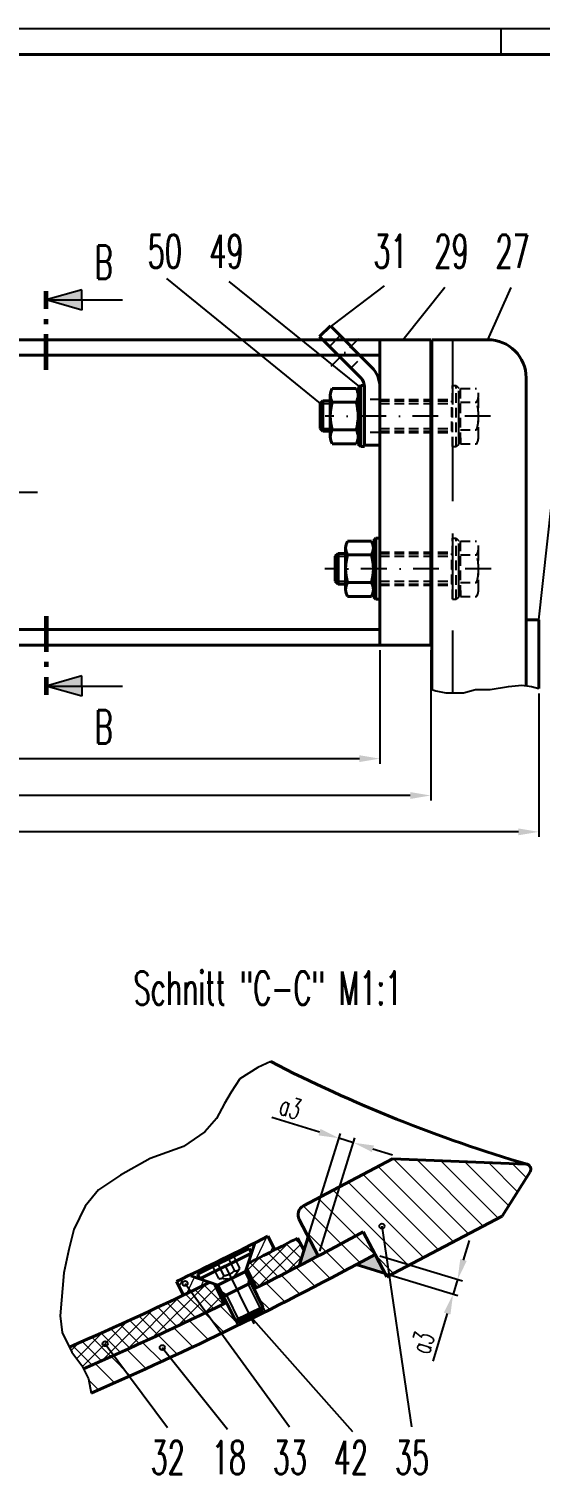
# Model space of a CAD drawing. Extents: x -2850 to -1661, y 5788 to 6629.
# Drawn here: x -2353.1 to -2252.7, y 6339.9 to 6623.8 of the extents above; entities that cross this region are included whole.
import ezdxf

# ---------------------------------------------------------------- set-up
doc = ezdxf.new("R2010")
doc.units = 0
doc.linetypes.add('STRICHPUNKT', pattern=[25.4, 12.7, -6.35, 0, -6.35])
doc.linetypes.add('VERDECKT', pattern=[9.525, 6.35, -3.175])
doc.layers.get('Defpoints').update_dxf_attribs({"linetype": 'CONTINUOUS'})
for name, color, linetype, lineweight in [('ACHSE', 150, 'STRICHPUNKT', 25), ('BEM', 6, 'CONTINUOUS', 25), ('SCHNITT', 1, 'STRICHPUNKT', 60), ('SCHRAFFUR', 252, 'CONTINUOUS', 13), ('TEXT_7', 1, 'CONTINUOUS', 60), ('VERDECKT', 2, 'VERDECKT', 25), ('VOLL_03', 6, 'CONTINUOUS', 25), ('VOLL_05', 7, 'CONTINUOUS', 40)]:
    doc.layers.add(name, color=color, linetype=linetype, lineweight=lineweight)
doc.layers.add('UMRISS05', color=3, linetype='CONTINUOUS')
doc.styles.add('ROMANS', font='romans.shx', dxfattribs={"width": 0.6, "height": 80})
doc.styles.get("Standard").update_dxf_attribs({"font": 'romans.shx', "width": 0.6})
doc.dimstyles.get("Standard").update_dxf_attribs({"dimtxt": 4, "dimasz": 4, "dimexe": 1, "dimexo": 1, "dimgap": 1, "dimtad": 1, "dimdsep": 46, "dimtxsty": 'Standard', "dimcen": 0, "dimclrd": 256, "dimclre": 256, "dimclrt": 256, "dimazin": 0, "dimtfac": 1, "dimtmove": 0, "dimatfit": 3, "dimfxl": 0, "dimtolj": 1, "dimtzin": 0, "dimarcsym": 0})
pattern_1 = [(135, (3223.136, -786.59), (-2.245064, -2.245064), [])]

# ---------------------------------------------------------------- blocks, each defined once
blk = doc.blocks.new('*D137')
at = {"layer": 'BEM', "lineweight": -2}
for p, q in [((-2494.9, 6493.05), (-2494.9, 6465.09)), ((-2252.9, 6493.25), (-2252.9, 6465.09)), ((-2256.9, 6466.09), (-2490.9, 6466.09))]:
    blk.add_line(p, q, dxfattribs=at)
at = {"layer": 'BEM'}
for points in [[(-2490.9, 6466.75), (-2490.9, 6465.42), (-2494.9, 6466.09)], [(-2256.9, 6466.75), (-2256.9, 6465.42), (-2252.9, 6466.09)]]:
    blk.add_solid(points, dxfattribs=at)
at = {"layer": 'Defpoints', "color": 0}
for p in [(-2494.9, 6494.05), (-2252.9, 6494.25), (-2494.9, 6466.09)]:
    blk.add_point(p, dxfattribs=at)
at = {"layer": 'BEM', "insert": (-2373.9, 6469.09), "char_height": 4, "attachment_point": 5}
blk.add_mtext('\\A1;484', dxfattribs=at)
blk = doc.blocks.new('*D136')
at = {"layer": 'BEM', "lineweight": -2}
for p, q in [((-2473.65, 6501.77), (-2473.65, 6472.23)), ((-2274.15, 6501.77), (-2274.15, 6472.23)), ((-2278.15, 6473.23), (-2469.65, 6473.23))]:
    blk.add_line(p, q, dxfattribs=at)
at = {"layer": 'BEM'}
for points in [[(-2469.65, 6473.9), (-2469.65, 6472.56), (-2473.65, 6473.23)], [(-2278.15, 6473.9), (-2278.15, 6472.56), (-2274.15, 6473.23)]]:
    blk.add_solid(points, dxfattribs=at)
at = {"layer": 'Defpoints', "color": 0}
for p in [(-2473.65, 6502.77), (-2274.15, 6502.77), (-2473.65, 6473.23)]:
    blk.add_point(p, dxfattribs=at)
at = {"layer": 'BEM', "insert": (-2373.9, 6476.23), "char_height": 4, "attachment_point": 5}
blk.add_mtext('\\A1;399', dxfattribs=at)
blk = doc.blocks.new('*D135')
at = {"layer": 'BEM', "lineweight": -2}
for p, q in [((-2463.65, 6501.77), (-2463.65, 6479.47)), ((-2284.15, 6501.77), (-2284.15, 6479.47)), ((-2459.65, 6480.47), (-2288.15, 6480.47))]:
    blk.add_line(p, q, dxfattribs=at)
at = {"layer": 'BEM'}
for points in [[(-2459.65, 6481.14), (-2459.65, 6479.8), (-2463.65, 6480.47)], [(-2288.15, 6481.14), (-2288.15, 6479.8), (-2284.15, 6480.47)]]:
    blk.add_solid(points, dxfattribs=at)
at = {"layer": 'Defpoints', "color": 0}
for p in [(-2463.65, 6502.77), (-2284.15, 6502.77), (-2284.15, 6480.47)]:
    blk.add_point(p, dxfattribs=at)
at = {"layer": 'BEM', "insert": (-2373.9, 6483.47), "char_height": 4, "attachment_point": 5}
blk.add_mtext('\\A1;359', dxfattribs=at)
blk = doc.blocks.new('*D123')
at = {"layer": 'BEM', "lineweight": -2}
for p, q in [((-2267.71, 6381.98), (-2266.54, 6385.81)), ((-2284.12, 6382.8), (-2267.92, 6377.86)), ((-2285, 6379.93), (-2268.79, 6374.99)), ((-2268.87, 6378.15), (-2269.75, 6375.28)), ((-2270.91, 6371.46), (-2273.76, 6362.11))]:
    blk.add_line(p, q, dxfattribs=at)
at = {"layer": 'BEM'}
for points in [[(-2268.34, 6382.18), (-2267.07, 6381.79), (-2268.87, 6378.15)], [(-2271.55, 6371.65), (-2270.27, 6371.26), (-2269.75, 6375.28)]]:
    blk.add_solid(points, dxfattribs=at)
at = {"layer": 'Defpoints', "color": 0}
for p in [(-2285.08, 6383.09), (-2285.95, 6380.22), (-2269.75, 6375.28)]:
    blk.add_point(p, dxfattribs=at)
at = {"layer": 'BEM', "insert": (-2275.79, 6365.74), "char_height": 4, "attachment_point": 5, "rotation": 73.0685}
blk.add_mtext('\\A1;a3', dxfattribs=at)
blk = doc.blocks.new('*D122')
at = {"layer": 'BEM', "lineweight": -2}
for p, q in [((-2296, 6407.09), (-2305.33, 6409.99)), ((-2298.79, 6384.63), (-2291.89, 6406.86)), ((-2295.93, 6383.74), (-2289.02, 6405.97)), ((-2289.32, 6405.02), (-2292.18, 6405.91)), ((-2285.5, 6403.83), (-2281.68, 6402.64))]:
    blk.add_line(p, q, dxfattribs=at)
at = {"layer": 'BEM'}
for points in [[(-2295.8, 6407.73), (-2296.2, 6406.46), (-2292.18, 6405.91)], [(-2285.3, 6404.47), (-2285.7, 6403.19), (-2289.32, 6405.02)]]:
    blk.add_solid(points, dxfattribs=at)
at = {"layer": 'Defpoints', "color": 0}
for p in [(-2292.18, 6405.91), (-2299.09, 6383.68), (-2296.22, 6382.79)]:
    blk.add_point(p, dxfattribs=at)
at = {"layer": 'BEM', "insert": (-2301.69, 6412), "char_height": 4, "attachment_point": 5, "rotation": 342.7368}
blk.add_mtext('\\A1;a3', dxfattribs=at)

msp = doc.modelspace()

# ---------------------------------------------------------------- hatches: boundary and pattern name
at = {"layer": 'SCHRAFFUR'}
h = msp.add_hatch(dxfattribs=at)
h.set_pattern_fill('ANSI31', color=256, angle=90, style=0)
h.set_pattern_definition(pattern_1)
h.paths.add_polyline_path([(-2254.6199, 6399.2918, 0.49355423), (-2255.1713, 6400.7805, -0.00002377), (-2255.1974, 6400.7881, 0.0584019), (-2255.4274, 6400.8241), (-2281.6758, 6401.8374), (-2299.1491, 6392.6289, 0.41421356), (-2299.986, 6389.9271), (-2296.2245, 6382.7897, 0.00359725), (-2287.4095, 6387.512), (-2285.0782, 6383.0882), (-2282.7473, 6378.6653), (-2260.093, 6390.6042)])
h = msp.add_hatch(dxfattribs=at)
h.set_pattern_fill('ANSI31', color=256, angle=90, style=0)
h.set_pattern_definition(pattern_1)
h.paths.add_polyline_path([(-2342.3602, 6360.6293), (-2341.3605, 6358.6302), (-2340.8603, 6355.8291, 0.01133818), (-2312.045, 6369.1441), (-2312.5092, 6370.0873), (-2314.2528, 6373.6303, -0.01114115)])
h.paths.add_polyline_path([(-2285.0782, 6383.0882), (-2287.4095, 6387.512, -0.00871338), (-2308.8761, 6376.2931), (-2307.1258, 6372.7367), (-2306.6682, 6371.8069, 0.00870057)])
h = msp.add_hatch(dxfattribs=at)
h.set_pattern_fill('ANSI31', color=256, scale=0.6, angle=20, style=0)
h.set_pattern_definition([(65, (3223.136, -786.5901), (-1.72651633, 0.8050878), [])])
h.paths.add_polyline_path([(-2321.3011, 6378.8934), (-2321.3826, 6379.059, -0.00109363), (-2324.092, 6377.7586), (-2322.6922, 6375.1025, 0.00208463), (-2317.5106, 6377.6032)])
h.paths.add_polyline_path([(-2306.1641, 6386.6379, -0.00109223), (-2308.837, 6385.2726), (-2308.7399, 6385.0752), (-2310.0204, 6381.3131, 0.00213579), (-2304.7653, 6383.9838)])
for points in [[(-2299.9752, 6380.8295, 0.00152229), (-2296.2245, 6382.7897), (-2298.2007, 6386.5395)], [(-2283.112, 6379.3573), (-2285.0782, 6383.0882, -0.00150792), (-2288.7918, 6381.0793)]]:
    msp.add_hatch(color=256, dxfattribs=at).paths.add_polyline_path(points)

# ---------------------------------------------------------------- linework, layer by layer
at = {"layer": 'ACHSE', "ltscale": 0.2}
msp.add_line((-2293.6993, 6557.5596), (-2288.0425, 6563.2164), dxfattribs=at)
at = {"layer": 'ACHSE', "ltscale": 0.4}
for p, q in [((-2262.3921, 6547.774), (-2294.8574, 6547.774)), ((-2351.396, 6532.774), (-2401.2831, 6532.774)), ((-2262.269, 6517.774), (-2294.9258, 6517.774))]:
    msp.add_line(p, q, dxfattribs=at)
at = {"layer": 'ACHSE'}
msp.add_line((-2308.8327, 6369.4108), (-2315.776, 6383.5196), dxfattribs=at)
at = {"layer": 'BEM'}
for p, q in [((-2326.0827, 6574.7789), (-2295.896, 6550.222)), ((-2313.8053, 6574.1769), (-2288.146, 6553.524)), ((-2294.9242, 6564.4413), (-2283.1934, 6573.374)), ((-2279.6046, 6562.774), (-2271.3929, 6573.0783)), ((-2262.896, 6562.774), (-2258.3562, 6573.0309)), ((-2252.896, 6507.774), (-2245.7303, 6573.1547)), ((-2283.7367, 6388.6276), (-2277.8982, 6349.24)), ((-2322.3948, 6377.3926), (-2301.8617, 6349.2152)), ((-2309.5466, 6370.8616), (-2289.4912, 6348.2732)), ((-2338.0965, 6365.5259), (-2325.8799, 6349.077)), ((-2326.8753, 6364.7834), (-2314.0547, 6348.743))]:
    msp.add_line(p, q, dxfattribs=at)
msp.add_lwpolyline([(-2305.566, 6420.9469), (-2308.1117, 6419.8106), (-2311.6508, 6417.5757), (-2313.3272, 6414.9683), (-2314.6311, 6412.7334), (-2316.2144, 6409.7536), (-2318.5427, 6407.1462), (-2322.7337, 6404.2594), (-2329.2531, 6401.9314), (-2335.1206, 6398.6722), (-2339.4047, 6395.7854), (-2342.0125, 6392.5262), (-2344.2477, 6387.9633), (-2345.2722, 6384.0522), (-2346.2035, 6379.4893), (-2346.9486, 6371.0153), (-2346.576, 6367.756), (-2344.6202, 6363.845), (-2342.6644, 6361.2376), (-2341.3605, 6358.6302), (-2340.8603, 6355.8291)], dxfattribs=at)
for centre in [(-2283.7367, 6388.6276), (-2322.3948, 6377.3926), (-2338.0965, 6365.5259), (-2326.8753, 6364.7834)]:
    msp.add_circle(centre, 0.5, dxfattribs=at)
at = {"layer": 'SCHNITT'}
for p, q in [((-2349.6806, 6568.8335), (-2349.6806, 6572.3335)), ((-2349.6806, 6565.8335), (-2349.6806, 6566.8335)), ((-2349.6806, 6556.8335), (-2349.6806, 6563.8335)), ((-2349.6806, 6508.488), (-2349.6806, 6501.488)), ((-2349.6806, 6499.488), (-2349.6806, 6498.488)), ((-2349.6806, 6496.488), (-2349.6806, 6492.988))]:
    msp.add_line(p, q, dxfattribs=at)
at = {"layer": 'SCHRAFFUR'}
for p, q in [((-2309.2575, 6378.2005), (-2302.0957, 6385.3623)), ((-2308.063, 6376.7009), (-2299.6887, 6385.0752)), ((-2299.5549, 6382.1818), (-2302.5169, 6385.1438)), ((-2299.6157, 6384.9366), (-2300.7446, 6386.0655)), ((-2310.146, 6380.006), (-2307.6323, 6382.5197)), ((-2304.1414, 6378.6861), (-2307.8597, 6382.4043)), ((-2302.3597, 6379.5984), (-2306.0744, 6383.3132)), ((-2300.5822, 6380.515), (-2304.2935, 6384.2263)), ((-2302.5893, 6379.4805), (-2299.4048, 6382.665)), ((-2305.9275, 6377.7781), (-2309.6492, 6381.4998)), ((-2328.8527, 6366.6875), (-2318.3415, 6377.1986)), ((-2323.8054, 6369.0406), (-2316.2632, 6376.5829)), ((-2314.9225, 6373.3027), (-2318.6625, 6377.0427)), ((-2307.7178, 6376.8743), (-2309.4644, 6378.6209)), ((-2333.8106, 6364.4236), (-2323.532, 6374.7022)), ((-2320.3718, 6370.6698), (-2324.1232, 6374.4212)), ((-2318.551, 6371.543), (-2322.2986, 6375.2906)), ((-2316.7345, 6372.4207), (-2320.4783, 6376.1645)), ((-2318.6628, 6371.4892), (-2315.3746, 6374.7774)), ((-2338.6847, 6362.2437), (-2328.6233, 6372.305)), ((-2327.6992, 6367.2209), (-2331.4666, 6370.9883)), ((-2325.8607, 6368.0765), (-2329.624, 6371.8398)), ((-2324.0266, 6368.9365), (-2327.786, 6372.6958)), ((-2322.197, 6369.8009), (-2325.9524, 6373.5563)), ((-2342.5712, 6361.0512), (-2333.6218, 6370.0006)), ((-2333.2416, 6364.6811), (-2337.0214, 6368.4608)), ((-2331.3897, 6365.5232), (-2335.1653, 6369.2988)), ((-2329.5422, 6366.3698), (-2333.3137, 6370.1413)), ((-2344.802, 6364.2085), (-2343.3633, 6365.6472)), ((-2340.6946, 6361.3577), (-2344.4915, 6365.1547)), ((-2343.6993, 6362.6172), (-2338.5334, 6367.7831)), ((-2338.8245, 6362.1818), (-2342.6171, 6365.9743)), ((-2336.959, 6363.0103), (-2340.7473, 6366.7986)), ((-2335.0981, 6363.8434), (-2338.8821, 6367.6274))]:
    msp.add_line(p, q, dxfattribs=at)
at = {"layer": 'UMRISS05'}
for p, q in [((-2342.6806, 6572.5835), (-2349.6806, 6570.5835)), ((-2342.6806, 6570.5835), (-2342.6806, 6572.5835)), ((-2342.6806, 6568.5835), (-2349.6806, 6570.5835)), ((-2349.6806, 6570.5835), (-2334.6806, 6570.5835)), ((-2342.6806, 6570.5835), (-2342.6806, 6568.5835)), ((-2342.6806, 6496.738), (-2349.6806, 6494.738)), ((-2342.6806, 6494.738), (-2342.6806, 6496.738)), ((-2342.6806, 6492.738), (-2349.6806, 6494.738)), ((-2349.6806, 6494.738), (-2334.6806, 6494.738)), ((-2342.6806, 6494.738), (-2342.6806, 6492.738))]:
    msp.add_line(p, q, dxfattribs=at)
for points in [[(-2342.6806, 6568.5835), (-2342.6806, 6572.5835), (-2349.6806, 6570.5835)], [(-2342.6806, 6496.738), (-2342.6806, 6492.738), (-2349.6806, 6494.738)]]:
    msp.add_solid(points, dxfattribs=at)
at = {"layer": 'VERDECKT', "ltscale": 2}
for p, q in [((-2294.0529, 6561.4486), (-2291.9316, 6563.57)), ((-2269.896, 6562.774), (-2269.896, 6493.4234))]:
    msp.add_line(p, q, dxfattribs=at)
at = {"layer": 'VERDECKT', "ltscale": 0.3}
for p, q in [((-2289.8102, 6557.206), (-2287.6889, 6559.3273)), ((-2269.896, 6541.774), (-2269.896, 6553.774)), ((-2269.896, 6553.774), (-2269.146, 6553.774)), ((-2269.146, 6541.774), (-2269.146, 6553.774)), ((-2269.146, 6553.774), (-2268.646, 6553.274)), ((-2268.646, 6542.274), (-2268.646, 6553.274)), ((-2268.2924, 6552.3969), (-2268.2924, 6553.2186)), ((-2268.2924, 6553.2186), (-2265.1399, 6553.2186)), ((-2268.2924, 6542.6497), (-2268.2924, 6553.2186)), ((-2284.146, 6551.0418), (-2287.146, 6551.0418)), ((-2284.146, 6551.024), (-2269.896, 6551.024)), ((-2284.146, 6550.774), (-2269.896, 6550.774)), ((-2284.146, 6550.222), (-2270.0024, 6550.222)), ((-2270.0024, 6544.774), (-2270.0024, 6550.774)), ((-2270.0024, 6550.222), (-2269.896, 6550.2777)), ((-2268.646, 6551.6571), (-2268.2924, 6551.6571)), ((-2268.646, 6543.891), (-2268.646, 6551.6571)), ((-2268.2924, 6550.4963), (-2265.1399, 6550.4963)), ((-2264.7384, 6543.6906), (-2264.7384, 6551.8575)), ((-2284.146, 6544.5418), (-2287.146, 6544.5418)), ((-2284.146, 6545.326), (-2270.0024, 6545.326)), ((-2284.146, 6544.774), (-2269.896, 6544.774)), ((-2284.146, 6544.524), (-2269.896, 6544.524)), ((-2270.0024, 6545.326), (-2269.896, 6545.2704)), ((-2268.2924, 6545.0517), (-2265.1399, 6545.0517)), ((-2269.896, 6541.774), (-2269.146, 6541.774)), ((-2268.646, 6542.274), (-2269.146, 6541.774)), ((-2268.646, 6543.891), (-2268.2924, 6543.891)), ((-2268.2924, 6543.4715), (-2268.2924, 6542.3295)), ((-2268.2924, 6542.3295), (-2265.1399, 6542.3295)), ((-2269.896, 6511.774), (-2269.896, 6523.774)), ((-2269.896, 6523.774), (-2269.146, 6523.774)), ((-2269.146, 6511.774), (-2269.146, 6523.774)), ((-2269.146, 6523.774), (-2268.646, 6523.274)), ((-2268.646, 6512.274), (-2268.646, 6523.274)), ((-2268.646, 6521.6571), (-2268.2924, 6521.6571)), ((-2268.646, 6513.891), (-2268.646, 6521.6571)), ((-2268.2924, 6522.3969), (-2268.2924, 6523.2186)), ((-2268.2924, 6523.2186), (-2265.1399, 6523.2186)), ((-2268.2924, 6512.6497), (-2268.2924, 6523.2186)), ((-2264.7384, 6513.6906), (-2264.7384, 6521.8575)), ((-2284.146, 6521.024), (-2269.896, 6521.024)), ((-2284.146, 6520.774), (-2269.896, 6520.774)), ((-2284.146, 6520.222), (-2270.0024, 6520.222)), ((-2270.0024, 6514.774), (-2270.0024, 6520.774)), ((-2270.0024, 6520.222), (-2269.896, 6520.2777)), ((-2268.2924, 6520.4963), (-2265.1399, 6520.4963)), ((-2284.146, 6515.326), (-2270.0024, 6515.326)), ((-2284.146, 6514.774), (-2269.896, 6514.774)), ((-2284.146, 6514.524), (-2269.896, 6514.524)), ((-2270.0024, 6515.326), (-2269.896, 6515.2704)), ((-2268.646, 6513.891), (-2268.2924, 6513.891)), ((-2268.2924, 6515.0517), (-2265.1399, 6515.0517)), ((-2268.2924, 6513.4715), (-2268.2924, 6512.3295)), ((-2269.896, 6511.774), (-2269.146, 6511.774)), ((-2268.646, 6512.274), (-2269.146, 6511.774)), ((-2268.2924, 6512.3295), (-2265.1399, 6512.3295))]:
    msp.add_line(p, q, dxfattribs=at)
at = {"layer": 'VERDECKT', "ltscale": 0.5}
for p, q in [((-2313.861, 6382.2429), (-2312.682, 6379.8473)), ((-2311.6453, 6380.3575), (-2312.8243, 6382.7531)), ((-2315.7905, 6378.3175), (-2316.9695, 6380.7131)), ((-2314.7538, 6378.8277), (-2315.9328, 6381.2233)), ((-2313.3242, 6379.353), (-2313.4022, 6379.3055)), ((-2313.2462, 6379.4031), (-2313.3242, 6379.353)), ((-2313.1681, 6379.4561), (-2313.2462, 6379.4031)), ((-2313.0896, 6379.5121), (-2313.1681, 6379.4561)), ((-2313.129, 6378.1409), (-2311.6459, 6380.3566)), ((-2313.0105, 6379.5714), (-2313.0896, 6379.5121)), ((-2312.9305, 6379.6343), (-2313.0105, 6379.5714)), ((-2312.8492, 6379.701), (-2312.9305, 6379.6343)), ((-2312.7665, 6379.7719), (-2312.8492, 6379.701)), ((-2312.682, 6379.8473), (-2312.7665, 6379.7719)), ((-2312.682, 6379.8473), (-2312.6196, 6379.8442)), ((-2312.6196, 6379.8442), (-2312.5603, 6379.8432)), ((-2312.5603, 6379.8432), (-2312.5038, 6379.8443)), ((-2312.5038, 6379.8443), (-2312.4498, 6379.8474)), ((-2312.4498, 6379.8474), (-2312.3981, 6379.8525)), ((-2312.3981, 6379.8525), (-2312.3484, 6379.8595)), ((-2312.3484, 6379.8595), (-2312.3007, 6379.8684)), ((-2312.3007, 6379.8684), (-2312.2547, 6379.8793)), ((-2312.2547, 6379.8793), (-2312.2103, 6379.8921)), ((-2312.2103, 6379.8921), (-2312.1672, 6379.9068)), ((-2312.1672, 6379.9068), (-2312.1255, 6379.9235)), ((-2312.1255, 6379.9235), (-2312.0848, 6379.9422)), ((-2312.0848, 6379.9422), (-2312.0452, 6379.963)), ((-2312.0452, 6379.963), (-2312.0065, 6379.9859)), ((-2312.0065, 6379.9859), (-2311.9686, 6380.011)), ((-2311.9686, 6380.011), (-2311.9313, 6380.0384)), ((-2311.9313, 6380.0384), (-2311.8947, 6380.0682)), ((-2311.8947, 6380.0682), (-2311.8585, 6380.1006)), ((-2311.8585, 6380.1006), (-2311.8226, 6380.1356)), ((-2311.8226, 6380.1356), (-2311.7871, 6380.1735)), ((-2311.7871, 6380.1735), (-2311.7517, 6380.2144)), ((-2311.7517, 6380.2144), (-2311.7163, 6380.2585)), ((-2311.7163, 6380.2585), (-2311.6809, 6380.3061)), ((-2311.6809, 6380.3061), (-2311.6453, 6380.3575)), ((-2315.7905, 6378.3175), (-2315.7281, 6378.3143)), ((-2313.129, 6378.1409), (-2315.7895, 6378.3174)), ((-2315.7281, 6378.3143), (-2315.6687, 6378.3133)), ((-2315.6687, 6378.3133), (-2315.6121, 6378.3143)), ((-2315.6121, 6378.3143), (-2315.5581, 6378.3174)), ((-2315.5581, 6378.3174), (-2315.5064, 6378.3224)), ((-2315.5064, 6378.3224), (-2315.4567, 6378.3294)), ((-2315.4567, 6378.3294), (-2315.409, 6378.3383)), ((-2315.409, 6378.3383), (-2315.363, 6378.3491)), ((-2315.363, 6378.3491), (-2315.3186, 6378.3619)), ((-2315.3186, 6378.3619), (-2315.2755, 6378.3766)), ((-2315.2755, 6378.3766), (-2315.2338, 6378.3933)), ((-2315.2338, 6378.3933), (-2315.1931, 6378.412)), ((-2315.1931, 6378.412), (-2315.1535, 6378.4328)), ((-2315.1535, 6378.4328), (-2315.1148, 6378.4557)), ((-2315.1148, 6378.4557), (-2315.0769, 6378.4808)), ((-2315.0769, 6378.4808), (-2315.0397, 6378.5082)), ((-2315.0397, 6378.5082), (-2315.003, 6378.5381)), ((-2315.003, 6378.5381), (-2314.9669, 6378.5705)), ((-2314.9669, 6378.5705), (-2314.9311, 6378.6055)), ((-2314.9311, 6378.6055), (-2314.8955, 6378.6435)), ((-2314.8955, 6378.6435), (-2314.8601, 6378.6844)), ((-2314.8601, 6378.6844), (-2314.8248, 6378.7286)), ((-2314.8248, 6378.7286), (-2314.7894, 6378.7763)), ((-2314.7894, 6378.7763), (-2314.7538, 6378.8277)), ((-2314.6425, 6378.8486), (-2314.7538, 6378.8277)), ((-2314.5359, 6378.8709), (-2314.6425, 6378.8486)), ((-2314.4335, 6378.8946), (-2314.5359, 6378.8709)), ((-2314.3348, 6378.9197), (-2314.4335, 6378.8946)), ((-2314.2396, 6378.9462), (-2314.3348, 6378.9197)), ((-2314.1473, 6378.9742), (-2314.2396, 6378.9462)), ((-2314.0577, 6379.0038), (-2314.1473, 6378.9742)), ((-2313.9704, 6379.0349), (-2314.0577, 6379.0038)), ((-2313.8852, 6379.0678), (-2313.9704, 6379.0349)), ((-2313.8017, 6379.1024), (-2313.8852, 6379.0678)), ((-2313.7198, 6379.1389), (-2313.8017, 6379.1024)), ((-2313.6391, 6379.1773), (-2313.7198, 6379.1389)), ((-2313.5594, 6379.2178), (-2313.6391, 6379.1773)), ((-2313.4805, 6379.2605), (-2313.5594, 6379.2178)), ((-2313.4022, 6379.3055), (-2313.4805, 6379.2605))]:
    msp.add_line(p, q, dxfattribs=at)
at = {"layer": 'VERDECKT', "ltscale": 0.3}
for centre, radius, start, end in [((-2267.2464, 6551.8575), 2.5081, 327.13278, 32.86722), ((-2274.1686, 6547.774), 9.4303, 343.22135, 16.77865), ((-2267.2464, 6543.6906), 2.5081, 327.13278, 32.86722), ((-2267.2464, 6521.8575), 2.5081, 327.13278, 32.86722), ((-2274.1686, 6517.774), 9.4303, 343.22135, 16.77865), ((-2267.2464, 6513.6906), 2.5081, 327.13278, 32.86722)]:
    msp.add_arc(centre, radius, start, end, dxfattribs=at)
at = {"layer": 'VOLL_03', "ltscale": 0.8}
msp.add_line((-1666.3783, 6623.8285), (-2845.3783, 6623.8285), dxfattribs=at)
at = {"layer": 'VOLL_03'}
for p, q in [((-2260.3783, 6623.8285), (-2260.3783, 6618.8285)), ((-2295.896, 6550.222), (-2293.8774, 6550.222)), ((-2295.896, 6545.326), (-2293.8774, 6545.326)), ((-2292.896, 6520.222), (-2290.8774, 6520.222)), ((-2292.896, 6515.326), (-2290.8774, 6515.326)), ((-2309.9246, 6378.4236), (-2310.0058, 6377.1994)), ((-2310.0058, 6377.1994), (-2307.4054, 6371.9154)), ((-2315.308, 6375.7743), (-2314.2884, 6375.0918)), ((-2314.2884, 6375.0918), (-2311.6879, 6369.8078)), ((-2307.1258, 6372.7367), (-2306.6682, 6371.8069)), ((-2312.5092, 6370.0873), (-2312.045, 6369.1441))]:
    msp.add_line(p, q, dxfattribs=at)
at = {"layer": 'VOLL_03', "ltscale": 0.8}
msp.add_lwpolyline([(-2273.896, 6494.0509), (-2273.1255, 6493.794), (-2271.1482, 6493.4234), (-2267.6878, 6493.4234), (-2265.3397, 6494.0412), (-2262.4973, 6494.0412), (-2258.8517, 6494.659), (-2256.2218, 6494.8864), (-2254.3691, 6494.6326), (-2252.896, 6494.2489)], dxfattribs=at)
at = {"layer": 'VOLL_05', "ltscale": 0.8}
msp.add_line((-1671.3783, 6618.8285), (-2840.3783, 6618.8285), dxfattribs=at)
at = {"layer": 'VOLL_05'}
for p, q in [((-2295.9849, 6563.3806), (-2293.8635, 6565.502)), ((-2285.7569, 6557.3953), (-2293.8635, 6565.502)), ((-2473.646, 6562.774), (-2274.146, 6562.774)), ((-2287.8783, 6555.274), (-2295.9849, 6563.3806)), ((-2284.146, 6562.774), (-2284.146, 6502.774)), ((-2274.146, 6562.774), (-2274.146, 6502.774)), ((-2273.896, 6562.774), (-2262.896, 6562.774)), ((-2273.896, 6562.774), (-2273.896, 6494.0509)), ((-2284.146, 6559.7197), (-2356.396, 6559.7197)), ((-2288.7976, 6553.2186), (-2293.4758, 6553.2186)), ((-2287.896, 6553.774), (-2288.396, 6553.274)), ((-2288.396, 6542.274), (-2288.396, 6553.274)), ((-2287.146, 6553.774), (-2287.896, 6553.774)), ((-2287.896, 6541.774), (-2287.896, 6553.774)), ((-2287.146, 6541.774), (-2287.146, 6553.774)), ((-2287.146, 6542.0418), (-2287.146, 6553.5063)), ((-2284.146, 6542.0418), (-2284.146, 6553.5063)), ((-2255.396, 6555.274), (-2255.396, 6494.7733)), ((-2295.344, 6550.774), (-2295.896, 6550.222)), ((-2295.896, 6545.326), (-2295.896, 6550.222)), ((-2295.344, 6550.774), (-2293.8774, 6550.774)), ((-2295.344, 6550.774), (-2295.344, 6544.774)), ((-2293.8774, 6543.6906), (-2293.8774, 6551.8575)), ((-2288.7976, 6550.4963), (-2293.4758, 6550.4963)), ((-2288.396, 6543.6906), (-2288.396, 6551.8575)), ((-2295.344, 6544.774), (-2295.896, 6545.326)), ((-2295.344, 6544.774), (-2293.8774, 6544.774)), ((-2288.7976, 6545.0517), (-2293.4758, 6545.0517)), ((-2288.7976, 6542.3295), (-2293.4758, 6542.3295)), ((-2288.396, 6542.274), (-2287.896, 6541.774)), ((-2287.146, 6541.774), (-2287.896, 6541.774)), ((-2287.146, 6542.0418), (-2284.146, 6542.0418)), ((-2290.8774, 6513.6906), (-2290.8774, 6521.8575)), ((-2285.7976, 6523.2186), (-2290.4758, 6523.2186)), ((-2284.896, 6523.774), (-2285.396, 6523.274)), ((-2285.396, 6512.274), (-2285.396, 6523.274)), ((-2285.396, 6513.6906), (-2285.396, 6521.8575)), ((-2284.146, 6523.774), (-2284.896, 6523.774)), ((-2284.896, 6511.774), (-2284.896, 6523.774)), ((-2284.146, 6511.774), (-2284.146, 6523.774)), ((-2292.344, 6520.774), (-2292.896, 6520.222)), ((-2292.896, 6515.326), (-2292.896, 6520.222)), ((-2292.344, 6520.774), (-2290.8774, 6520.774)), ((-2292.344, 6520.774), (-2292.344, 6514.774)), ((-2285.7976, 6520.4963), (-2290.4758, 6520.4963)), ((-2292.344, 6514.774), (-2292.896, 6515.326)), ((-2292.344, 6514.774), (-2290.8774, 6514.774)), ((-2285.7976, 6515.0517), (-2290.4758, 6515.0517)), ((-2285.7976, 6512.3295), (-2290.4758, 6512.3295)), ((-2285.396, 6512.274), (-2284.896, 6511.774)), ((-2284.146, 6511.774), (-2284.896, 6511.774)), ((-2255.396, 6507.774), (-2252.896, 6507.774)), ((-2252.896, 6507.774), (-2252.896, 6494.2489)), ((-2284.146, 6505.8283), (-2356.396, 6505.8283)), ((-2473.646, 6502.774), (-2274.146, 6502.774)), ((-2281.6758, 6401.8374), (-2299.1491, 6392.6289)), ((-2255.4274, 6400.8241), (-2281.6758, 6401.8374)), ((-2254.6199, 6399.2918), (-2260.093, 6390.6042)), ((-2299.986, 6389.9271), (-2296.2245, 6382.7897)), ((-2282.7473, 6378.6653), (-2260.093, 6390.6042)), ((-2310.5626, 6379.7201), (-2308.7399, 6385.0752)), ((-2308.7399, 6385.0752), (-2308.837, 6385.2726)), ((-2306.1641, 6386.6379), (-2304.7653, 6383.9838)), ((-2300.3259, 6386.2843), (-2299.0389, 6383.8423)), ((-2298.2007, 6386.5395), (-2299.9752, 6380.8295)), ((-2287.4095, 6387.512), (-2285.0782, 6383.0882)), ((-2309.8096, 6384.2367), (-2319.9842, 6379.2295)), ((-2309.3459, 6383.2946), (-2319.5205, 6378.2874)), ((-2309.8096, 6384.2367), (-2309.3459, 6383.2946)), ((-2285.0782, 6383.0882), (-2282.7473, 6378.6653)), ((-2310.5626, 6379.7201), (-2315.946, 6377.0707)), ((-2310.5626, 6379.7201), (-2307.1258, 6372.7367)), ((-2308.429, 6376.5171), (-2310.3347, 6380.3895)), ((-2298.8813, 6381.3982), (-2298.8777, 6381.3914)), ((-2288.7918, 6381.0793), (-2283.112, 6379.3573)), ((-2324.092, 6377.7586), (-2322.6922, 6375.1025)), ((-2321.3011, 6378.8934), (-2321.3826, 6379.059)), ((-2315.946, 6377.0707), (-2321.3011, 6378.8934)), ((-2319.9842, 6379.2295), (-2319.5205, 6378.2874)), ((-2314.7019, 6373.4105), (-2316.6154, 6377.2985)), ((-2312.5092, 6370.0873), (-2315.946, 6377.0707)), ((-2314.8388, 6374.821), (-2309.4554, 6377.4703)), ((-2307.1258, 6372.7367), (-2312.5092, 6370.0873)), ((-2307.4054, 6371.9154), (-2311.6879, 6369.8078)), ((-2307.4054, 6371.9154), (-2307.1258, 6372.7367)), ((-2307.2169, 6371.5325), (-2307.4054, 6371.9154)), ((-2311.6879, 6369.8078), (-2312.5092, 6370.0873)), ((-2311.4943, 6369.4143), (-2311.6879, 6369.8078))]:
    msp.add_line(p, q, dxfattribs=at)
for centre, radius, start, end in [((-2262.896, 6555.274), 7.5, 0, 90), ((-2289.646, 6553.5063), 5.5, 0, 45), ((-2291.3693, 6551.8575), 2.5081, 147.13278, 212.86722), ((-2290.9041, 6551.8575), 2.5081, 327.13278, 32.86722), ((-2289.646, 6553.5063), 2.5, 0, 45), ((-2284.4471, 6547.774), 9.4303, 163.22135, 196.77865), ((-2297.8263, 6547.774), 9.4303, 343.22135, 16.77865), ((-2291.3693, 6543.6906), 2.5081, 147.13278, 212.86722), ((-2290.9041, 6543.6906), 2.5081, 327.13278, 32.86722), ((-2288.3693, 6521.8575), 2.5081, 147.13278, 212.86722), ((-2287.9041, 6521.8575), 2.5081, 327.13278, 32.86722), ((-2281.4471, 6517.774), 9.4303, 163.22135, 196.77865), ((-2294.8263, 6517.774), 9.4303, 343.22135, 16.77865), ((-2288.3693, 6513.6906), 2.5081, 147.13278, 212.86722), ((-2287.9041, 6513.6906), 2.5081, 327.13278, 32.86722), ((-2174.7768, 6674.7304), 285.5028, 242.735349, 253.644915), ((-2255.4659, 6399.8249), 1, 327.789288, 87.789288), ((-2298.2167, 6390.8596), 2, 117.789288, 207.789288), ((-2620.0043, 6997.7625), 687, 295.5139731, 297.1825591), ((-2620.0043, 6997.7625), 690, 296.6957108, 297.6003948), ((-2620.0043, 6997.7625), 695, 296.5940714, 298.5909815), ((-2620.0043, 6997.7625), 700, 293.5017615, 298.5852547), ((-2620.0043, 6997.7625), 690, 293.4757625, 296.0016313), ((-2620.0043, 6997.7625), 695, 293.5461704, 296.0994285)]:
    msp.add_arc(centre, radius, start, end, dxfattribs=at)

# ---------------------------------------------------------------- texts
at = {"layer": 'TEXT_7', "style": 'ROMANS', "width": 0.6}
for s, height, p in [('B', 6.5344, (-2340.1688, 6574.7236)), ('50', 6.53441, (-2329.7472, 6576.8699)), ('49', 6.53441, (-2317.6388, 6576.8699)), ('31', 6.53441, (-2285.403, 6576.8699)), ('29', 6.53441, (-2273.403, 6576.8699)), ('27', 6.53441, (-2261.403, 6576.8699)), ('B', 6.5344, (-2340.1688, 6483.4367)), ('Schnitt "C-C" M1:1', 6.534407, (-2332.5284, 6432.1238)), ('32', 6.53441, (-2329.1751, 6339.9234)), ('18', 6.53441, (-2317.1751, 6339.9234)), ('33', 6.53441, (-2305.1751, 6339.9234)), ('42', 6.53441, (-2293.1751, 6339.9234)), ('35', 6.53441, (-2281.1751, 6339.9234))]:
    msp.add_text(s, height=height, dxfattribs=at).set_placement(p)

# ---------------------------------------------------------------- dimensions: what is measured, and where the dimension line sits
at = {"layer": 'BEM'}
for base, p1, p2, picture, middle in [((-2473.646, 6473.2313), (-2274.146, 6502.774), (-2473.646, 6502.774), '*D136', (-2373.896, 6476.2313)), ((-2284.146, 6480.4688), (-2463.646, 6502.774), (-2284.146, 6502.774), '*D135', (-2373.896, 6483.4688)), ((-2494.896, 6466.0882), (-2252.896, 6494.2489), (-2494.896, 6494.0509), '*D137', (-2373.896, 6469.0882))]:
    dim = msp.add_linear_dim(base=base, p1=p1, p2=p2, dimstyle='Standard', override={"dimlfac": 2}, dxfattribs=at)
    dim.commit()
    dim.dimension.update_dxf_attribs({"geometry": picture, "text_midpoint": middle})
for p1, p2, distance, picture, middle in [((-2296.2245, 6382.7897), (-2299.0894, 6383.6799), -23.2745, '*D122', (-2301.6875, 6412.0013)), ((-2285.0782, 6383.0882), (-2285.9519, 6380.2183), 16.9407, '*D123', (-2275.7857, 6365.7445))]:
    dim = msp.add_aligned_dim(p1=p1, p2=p2, distance=distance, text='a<>', dimstyle='Standard', dxfattribs=at)
    dim.commit()
    dim.dimension.update_dxf_attribs({"geometry": picture, "text_midpoint": middle})

doc.saveas('drawing.dxf')
